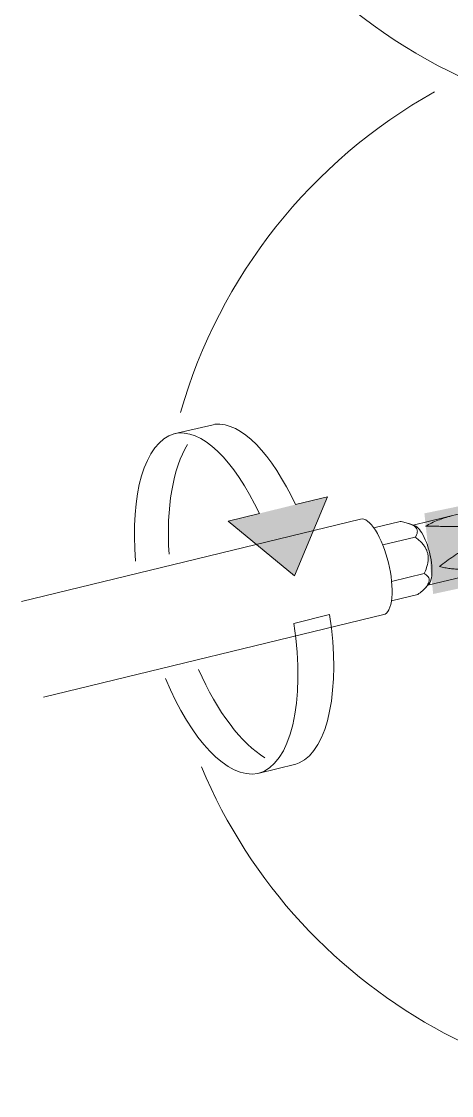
# Model space of a CAD drawing. Header units: metres. Extents: x -8.4 to 7.9, y -3.9 to 2.
# Drawn here: x 5.3832 to 5.4681, y -1.4014 to -1.1898 of the extents above; entities that cross this region are included whole.
import ezdxf

# ---------------------------------------------------------------- set-up
doc = ezdxf.new("R2010")
doc.units = ezdxf.units.M
doc.header["$MEASUREMENT"] = 0
for name, color, linetype, lineweight in [('PDF13_Geometry_Num_Penna__1', 255, 'Continuous', 18), ('PDF13_Geometry_Num_Penna__7', 7, 'Continuous', 18), ('PDF13_Solid Fills_Num_Penna__7', 7, 'Continuous', 18)]:
    doc.layers.add(name, color=color, linetype=linetype, lineweight=lineweight)

msp = doc.modelspace()

# ---------------------------------------------------------------- hatches: boundary and pattern name
at = {"layer": 'PDF13_Geometry_Num_Penna__1', "linetype": 'Continuous', "lineweight": 18}
msp.add_hatch(color=255, dxfattribs=at).paths.add_polyline_path([(5.462729112094213, -1.286749139081052), (5.464467070982872, -1.302635006660598), (5.474891845807734, -1.300401126340984), (5.48208940819753, -1.292706153266688), (5.481842192108827, -1.288238392627461), (5.471168711941712, -1.285011180192392)])
at = {"layer": 'PDF13_Geometry_Num_Penna__7', "linetype": 'Continuous', "lineweight": 18}
for points in [[(5.421410814926573, -1.269206030155062), (5.421044458554157, -1.269274535818197), (5.413278001309634, -1.271066107834527)], [(5.443609628289348, -1.2834715899592), (5.423987223561861, -1.288281878817701), (5.43708074071739, -1.299081945549575)]]:
    msp.add_hatch(color=7, dxfattribs=at).paths.add_polyline_path(points)
at = {"layer": 'PDF13_Solid Fills_Num_Penna__7', "linetype": 'Continuous', "lineweight": 18}
msp.add_hatch(color=7, dxfattribs=at).paths.add_polyline_path([(5.438022991460704, -1.335918036318586), (5.437397504971211, -1.336180144942754), (5.429887199336671, -1.337998523522919)])

# ---------------------------------------------------------------- linework, layer by layer
at = {"layer": 'PDF13_Geometry_Num_Penna__1', "color": 255, "linetype": 'Continuous', "lineweight": 18, "flags": 128}
for points in [[(5.421410814926573, -1.269206030155062), (5.421044458554157, -1.269274535818197), (5.413278001309634, -1.271066107834527)], [(5.430172093540099, -1.286765818720772), (5.423987223561861, -1.288281878831016), (5.43708074074189, -1.299081945549575), (5.443609628289348, -1.283471589876115), (5.437298171759666, -1.28502041356438)], [(5.436982003231764, -1.308469604204719), (5.444032129520465, -1.306646757863915)], [(5.438022991460704, -1.335918036318586), (5.437397504971211, -1.336180144942754), (5.429887199336671, -1.337998523522919)]]:
    msp.add_lwpolyline(points, dxfattribs=at)
at = {"layer": 'PDF13_Geometry_Num_Penna__1', "color": 255, "linetype": 'Continuous', "lineweight": 18}
for points in [[(5.437298171759666, -1.28502041356438), (5.432697867554808, -1.27517049060843), (5.426614266817728, -1.268643092314519), (5.421410814926572, -1.269206030155062)], [(5.437298171759666, -1.28502041356438), (5.432697867554808, -1.27517049060843), (5.426614266817728, -1.268643092314519), (5.421410814926572, -1.269206030155062)], [(5.413278001309634, -1.271066107834527), (5.418703351979202, -1.269749607699501), (5.425238196540843, -1.276239774654752), (5.430172093540096, -1.286765818720772)], [(5.413278001309634, -1.271066107834527), (5.418703351979202, -1.269749607699501), (5.425238196540843, -1.276239774654752), (5.430172093540096, -1.286765818720772)], [(5.444032129520465, -1.306646757863915), (5.446213885965953, -1.3211893187446), (5.44385490834844, -1.333264186498885), (5.438022991460701, -1.335918036318586)], [(5.444032129520465, -1.306646757863915), (5.446213885965953, -1.3211893187446), (5.44385490834844, -1.333264186498885), (5.438022991460701, -1.335918036318586)], [(5.429887199336671, -1.337998523522919), (5.4364697000118, -1.336403532974715), (5.439244179368761, -1.323797001704362), (5.436982003231766, -1.308469604204719)], [(5.429887199336671, -1.337998523522919), (5.4364697000118, -1.336403532974715), (5.439244179368761, -1.323797001704362), (5.436982003231766, -1.308469604204719)]]:
    msp.add_open_spline(points, degree=3, dxfattribs=at)
at = {"layer": 'PDF13_Geometry_Num_Penna__7', "color": 7, "linetype": 'Continuous', "lineweight": 18, "flags": 128}
for points in [[(5.421565250519335, -1.054913465303034, 0.1249675760140055), (5.40891850940323, -1.105049185942897, 0.985442802613673), (5.619948269565004, -1.108137751439736)], [(5.41873954084038, -1.336668917956685, 0.8189561920734897), (5.62168423171719, -1.295868351505721, 0.281082859883602), (5.564406408721747, -1.202059757657405)], [(5.466696632467201, -1.287654754162623, 0.01422298686322735), (5.465366729050257, -1.288114933508464, 0.0208978129849867), (5.464124691592551, -1.288657021799357, 0.01108394090537647), (5.462973349675822, -1.289283997542395, -0.0009091166587756259), (5.464261553993467, -1.28929442231722, 0.002577275653148148), (5.465557204578843, -1.289298890077859, 0.002635075572891172), (5.466839451882298, -1.289315271866869, 0.0005818850931254624), (5.468712932843684, -1.289337610670066, 0.007272761996063613), (5.470583435297974, -1.289303357838498, 0.005901638777075164), (5.473034746635363, -1.289221448893446, 0.008966539293745305), (5.474904802313589, -1.289520193154855, 0.01213222249090671), (5.476735094922127, -1.289697414326878, 0.01553071025955268), (5.478227326975627, -1.289771877004198)], [(5.461338893908639, -1.29027926568746, 0.05800940164776217), (5.461304641077067, -1.289999286020736, 0.0940706735793007), (5.461167629750803, -1.289699946057907, 0.06323644844074142), (5.460917435155006, -1.289415498630543, 0.03231398608559244), (5.460579374599971, -1.289162325527653, 0.03560448643485162), (5.46014004480378, -1.288943405256332, 0.03377914194770785), (5.459328401620987, -1.28865746857542)], [(5.461562877642018, -1.291933677452166, 0.01512627575139159), (5.460937391152527, -1.291415417218015), (5.45452019762105, -1.292970197920467)], [(5.47991941685506, -1.290878094538471, -0.000273918702841644), (5.479125644714822, -1.290916815130678, 0.00376976859742268), (5.477804676819157, -1.291074676006597, 0.00491904217018703), (5.476501579966049, -1.291308488813383, 0.009525842636700572), (5.475234225198054, -1.291600382508479, 0.007955223926366195), (5.473970742489281, -1.291988630908028, 0.006676879364532901), (5.472715301749659, -1.292630499186531, 0.005287534109824921), (5.471476242799047, -1.293315555817879, 0.007707507386771056), (5.46998996775973, -1.294213575706364, 0.01081428912440072), (5.468529010030702, -1.295174144243797, 0.007379718290963027), (5.467091880358359, -1.296173433373485, 1.346585228427023e-05), (5.465680961548549, -1.297222612496883, 0.01320144145810066), (5.466753224101963, -1.297454936050123, 0.02693216584882281), (5.467825486655379, -1.297618753940228, 0.01093096286460848), (5.468890302941061, -1.29772151243493, 0.01681115018248652), (5.46995660848029, -1.297757254520044, 0.02196600045832485), (5.472077305530378, -1.29770513064592, 0.01258993798305568), (5.474203959594649, -1.297501102910062, -0.2540230005904605), (5.473432824108319, -1.298487286608494), (5.473075403257179, -1.298575152567732), (5.463380362670057, -1.300925194663966)], [(5.463159357443771, -1.297440937066787, 0.02540691275545801), (5.46339168099701, -1.296581637770509, 0.03920239236563201), (5.463491460984619, -1.295708935192313)], [(5.463297560172875, -1.300928619947122, -0.03627889699996859), (5.462865676644418, -1.301458794209644, -0.03834484597085177), (5.462322099099978, -1.301988968472165, -0.01623492556265531), (5.461415888316988, -1.302744764646968), (5.456236264482578, -1.303997226879498)]]:
    msp.add_lwpolyline(points, format="xyb", dxfattribs=at)
for points in [[(5.421410814926573, -1.269206030155062), (5.421044458554157, -1.269274535818197), (5.413278001309634, -1.271066107834527)], [(5.430172093540099, -1.286765818720772), (5.423987223561861, -1.288281878831016), (5.43708074074189, -1.299081945549575), (5.443609628289348, -1.283471589876115), (5.437298171759666, -1.28502041356438)], [(5.383234395965794, -1.304096560091044), (5.450134643777584, -1.287883056731288)], [(5.457924035526723, -1.28833430055585), (5.452745900945859, -1.289591230549019)], [(5.460501188788784, -1.289044078796068), (5.470196229375907, -1.286692547446288)], [(5.459647399730627, -1.288760524920832), (5.460750936608517, -1.289120924279063)], [(5.461016321590486, -1.289255254948949), (5.461254602157912, -1.289423540599693), (5.461498839739523, -1.289642460871015), (5.461743077321134, -1.289919462030648), (5.461988804156293, -1.290247097810858), (5.462222616963079, -1.290613454183274), (5.462460897530504, -1.291033423683362), (5.462697688844383, -1.291480199747284), (5.462912141355066, -1.291971653417599), (5.463119147598016, -1.292483956637564), (5.463317218319689, -1.293026044928457), (5.463500396505897, -1.293577068740628), (5.463665703649549, -1.294159366877274), (5.463805693482912, -1.294740175760374), (5.463930790780809, -1.29532247389702), (5.464032060021966, -1.295906261287212), (5.464119925981204, -1.29647962390258), (5.464178006869513, -1.297042561743122), (5.464206302686895, -1.297580182273376), (5.464218216715267, -1.298104399521712), (5.464203324179802, -1.298588406924295), (5.464166092841142, -1.299036672241764), (5.46410503344574, -1.299452173981212), (5.464029081514872, -1.299825976621361), (5.463921855259531, -1.300153612401571), (5.46379377945454, -1.300430613561203), (5.463638897085714, -1.300648044578979), (5.463570391422579, -1.300747824566588)], [(5.462685476965302, -1.298620276950188), (5.456257858659001, -1.300179525413278)], [(5.46356979572116, -1.30074722886517), (5.462755174031275, -1.301584189358252)], [(5.454695333838108, -1.306696945708429), (5.387583612022728, -1.322961083688763)], [(5.436982003231764, -1.308469604204719), (5.444032129520465, -1.306646757863915)], [(5.438022991460704, -1.335918036318586), (5.437397504971211, -1.336180144942754), (5.429887199336671, -1.337998523522919)]]:
    msp.add_lwpolyline(points, dxfattribs=at)
at = {"layer": 'PDF13_Geometry_Num_Penna__7', "color": 7, "linetype": 'Continuous', "lineweight": 18}
for centre, radius, start, end in [((5.516305435512817, -1.296071658179797), 0.1057926136881016, 119.1753635484222, 163.9652471060017), ((5.45822351310196, -1.295928514327912), 0.005310597587063104, 9.856821837764384, 17.31716109395843), ((5.461854589929953, -1.300522439321168), 0.00203670341527031, 42.46146400154698, 54.2034302871552)]:
    msp.add_arc(centre, radius, start, end, dxfattribs=at)
for centre, major_axis, ratio, start_param, end_param in [((5.452496685880917, -1.296404227699705), (-0.00233860738656638, 0.008528247342147511), 0.3406226226783653, 4.607078195513902, 6.291331280756169), ((5.453138489523242, -1.298441234600827), (-0.00158206276839748, 0.008251449148503589), 0.3397068037892765, 3.13256278450025, 4.88316924947136)]:
    msp.add_ellipse(centre, major_axis=major_axis, ratio=ratio, start_param=start_param, end_param=end_param, dxfattribs=at)
for points in [[(5.437298171759666, -1.28502041356438), (5.432697867554808, -1.27517049060843), (5.426614266817728, -1.268643092314519), (5.421410814926572, -1.269206030155062)], [(5.405741931588739, -1.296142754750382), (5.404633926950209, -1.283062640852271), (5.407484358238037, -1.272782323621409), (5.413359463478622, -1.271053300254028)], [(5.413278001309634, -1.271066107834527), (5.418703351979202, -1.269749607699501), (5.425238196540843, -1.276239774654752), (5.430172093540096, -1.286765818720772)], [(5.412353472708023, -1.294790214679533), (5.411730964725622, -1.285610455819467), (5.413182986933371, -1.277738261573149), (5.415993208375447, -1.273203484524333)], [(5.457924035526723, -1.28833430055585), (5.458092321177467, -1.288359617866139), (5.458259117574666, -1.288399827711892), (5.458421446211225, -1.288426634275727)], [(5.458421446211223, -1.288426634275727), (5.458729721695331, -1.288496629192408), (5.459032040165254, -1.28856662410909), (5.459328401620989, -1.28865746857542)], [(5.466696632467201, -1.287654754162623), (5.46714489778467, -1.287507318061529), (5.467609544891148, -1.287379242256538), (5.468084616772451, -1.287237763169629)], [(5.460751234459226, -1.289121222129772), (5.460795437953053, -1.289121222129772), (5.461016321590487, -1.289255254948949), (5.461016321590487, -1.289255254948949)], [(5.461309108837711, -1.290556266847092), (5.461277834513235, -1.290752848315218), (5.461195925568183, -1.290949429783344), (5.461088699312842, -1.291143032744377)], [(5.461338893908639, -1.29027926568746), (5.461430176769043, -1.29027926568746), (5.461215819256744, -1.290556266847092), (5.461309108837709, -1.290556266847092)], [(5.461088699312842, -1.291143032744377), (5.461190601697601, -1.291143032744377), (5.460834090929041, -1.29141556614337), (5.460936795451108, -1.29141556614337)], [(5.461562877642018, -1.291933677452166), (5.461769883884969, -1.292113877131281), (5.461969443860188, -1.292294076810397), (5.462155600553486, -1.292499593799801)], [(5.46215560055349, -1.292499593799801), (5.462332821725513, -1.292697664521474), (5.462518978418814, -1.29291509553925), (5.462673860787643, -1.29314295133185)], [(5.46267386078764, -1.29314295133185), (5.462807893606817, -1.293320172503873), (5.46292703389053, -1.293519732479091), (5.463034260145871, -1.293722270961403)], [(5.463034260145871, -1.293722270961403), (5.463139997147667, -1.293921830936622), (5.463223395346264, -1.294137772700851), (5.463293390262949, -1.294347757450895)], [(5.463455718899505, -1.295019410800326), (5.463479546956248, -1.295253223607112), (5.463500396505896, -1.29547810089262), (5.463491460984616, -1.295708935192313)], [(5.462685476965302, -1.298620276950188), (5.462810574263201, -1.29870665365588), (5.462932693054005, -1.298779627079654), (5.463045876323529, -1.298870471545985)], [(5.463159357443771, -1.297440937066787), (5.463025324624593, -1.297850481792049), (5.462860017480941, -1.298234709207023), (5.462685774816009, -1.298620425875543)], [(5.463357130314733, -1.299147472705617), (5.463496532720062, -1.299147472705617), (5.463525415965478, -1.299358946709207), (5.46357902909315, -1.299476597739373)], [(5.463537329993848, -1.300529499996685), (5.463479249105538, -1.30065161878749), (5.463395850906938, -1.30078863011376), (5.463297560172873, -1.300928619947122)], [(5.463662427291746, -1.300137826313979), (5.463643066995642, -1.300252498837053), (5.463592432375064, -1.300390999416869), (5.463537329993848, -1.300529499996685)], [(5.463579029093148, -1.299476597739373), (5.463682261330278, -1.299476597739373), (5.463649024009828, -1.299679136221685), (5.463668384305929, -1.299790830237666)], [(5.463668384305932, -1.299790830237666), (5.463689233855582, -1.2999010350001), (5.463683276841395, -1.300015707523174), (5.463662427291744, -1.300137826313979)], [(5.444032129520465, -1.306646757863915), (5.446213885965953, -1.3211893187446), (5.44385490834844, -1.333264186498885), (5.438022991460701, -1.335918036318586)], [(5.429887199336671, -1.337998523522919), (5.4364697000118, -1.336403532974715), (5.439244179368761, -1.323797001704362), (5.436982003231766, -1.308469604204719)], [(5.418188219177499, -1.317507139351103), (5.421832422605562, -1.325879722789015), (5.426699303195226, -1.332155437233583), (5.431245994272415, -1.334880771223512)], [(5.411678543000789, -1.319305413008392), (5.416677967156086, -1.331371345241399), (5.423888932827798, -1.339145248753654), (5.429887646112735, -1.337998523522919)]]:
    msp.add_open_spline(points, degree=3, dxfattribs=at)

doc.saveas('drawing.dxf')
